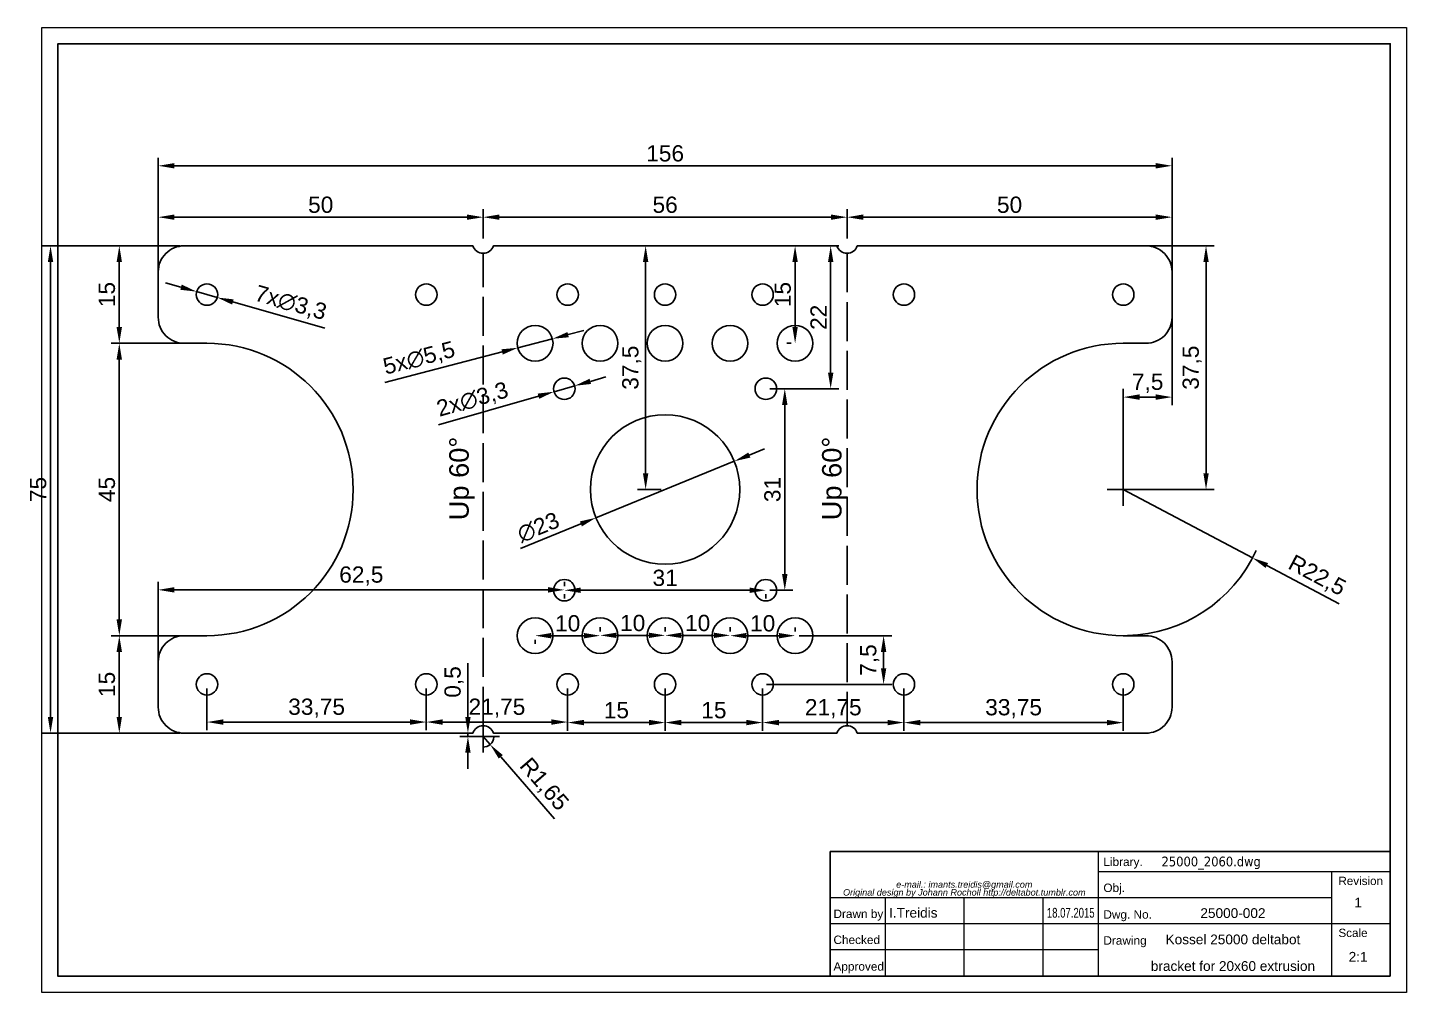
# Model space of a CAD drawing. Header units: millimetres. Extents: x 804 to 1017, y 367 to 723.
# Drawn here: x 804.2 to 1016.4, y 574.7 to 723.2 of the extents above; entities that cross this region are included whole.
import ezdxf
from ezdxf.enums import TextEntityAlignment as Align

# ---------------------------------------------------------------- set-up
doc = ezdxf.new("R2010")
doc.units = ezdxf.units.MM
doc.linetypes.add('ACAD_ISO02W100', pattern=[15, 12, -3])
doc.layers.add('BORDER', color=7, linetype='Continuous')
doc.layers.add('outline', color=7, linetype='Continuous')
doc.layers.add('Izmeri', color=1, linetype='Continuous', lineweight=25)
doc.layers.add('Neprintejas', color=2, linetype='Continuous', lineweight=15, plot=False)
doc.styles.add('ARIAL', font='Arial.ttf')
doc.styles.get("Standard").update_dxf_attribs({"font": 'Arial.ttf'})
doc.dimstyles.new('ISO-25', dxfattribs={"dimtxt": 2.5, "dimasz": 2.5, "dimexe": 1.25, "dimexo": 0.625, "dimtad": 1, "dimtxsty": 'Standard', "dimcen": 2.5, "dimadec": 0, "dimazin": 0, "dimtfac": 1, "dimtmove": 0, "dimatfit": 3, "dimfxl": 1, "dimarcsym": 0})

# ---------------------------------------------------------------- blocks, each defined once
blk = doc.blocks.new('A3')
for p, q in [((242.66, 43.4), (415, 43.4)), ((242.66, 5), (242.66, 43.4))]:
    blk.add_line(p, q)
at = {"lineweight": 15}
for p, q in [((325.22, 5), (325.22, 43.4)), ((325.22, 37.2), (415, 37.2)), ((397.01, 5), (397.01, 37.2)), ((242.66, 29.2), (325.22, 29.2)), ((259.66, 5), (259.66, 29.2)), ((283.94, 5), (283.94, 29.2)), ((308.22, 5), (308.22, 29.2)), ((325.22, 29.2), (397.01, 29.2)), ((242.66, 21.2), (325.22, 21.2)), ((325.22, 21.2), (415, 21.2)), ((242.66, 13.2), (325.22, 13.2))]:
    blk.add_line(p, q, dxfattribs=at)
blk.add_lwpolyline([(415, 5), (5, 5), (5, 292), (415, 292)], close=True)
at = {"layer": 'Neprintejas'}
blk.add_lwpolyline([(420, 0), (0, 0), (0, 297), (420, 297)], close=True, dxfattribs=at)
at = {"lineweight": 15, "style": 'ARIAL'}
for s, height, p in [('Library.', 2.6, (326.74, 38.9)), ('Revision', 2.56, (399.08, 33.05)), ('Obj.', 2.6, (326.74, 30.9)), ('Drawn by', 2.6, (243.67, 22.9)), ('Dwg. No.', 2.6, (326.74, 22.7)), ('Checked', 2.6, (243.67, 14.9)), ('Drawing', 2.6, (326.74, 14.7)), ('Scale', 2.56, (399.08, 17.05)), ('Approved', 2.6, (243.67, 6.7))]:
    blk.add_text(s, height=height, dxfattribs=at).set_placement(p)
at = {"lineweight": 15, "insert": (344.64, 39.82), "char_height": 3, "width": 67.5591, "attachment_point": 4, "style": 'ARIAL'}
blk.add_mtext('{\\fTahoma|b0|i0|c0|p34;\\C5;25000_2060.dwg}', dxfattribs=at)
at = {"lineweight": 15, "insert": (283.94, 29.2), "char_height": 5.7595, "width": 82.5534, "attachment_point": 8, "line_spacing_factor": 0.729225, "style": 'ARIAL'}
blk.add_mtext('{\\fArial|b0|i1|c186|p34;\\H0.34707x;e-mail.: imants.treidis@\\fArial|b0|i1|c0|p34;gmail.com\\POriginal design by Johann Rocholl http://deltabot.tumblr.com}', dxfattribs=at)
at = {"layer": 'Izmeri', "color": 5, "lineweight": 15}
for tag, p in [('1', (366.61, 32.52)), ('2', (366.61, 24.42)), ('5', (405.14, 27.67)), ('3', (366.61, 16.32)), ('4', (366.61, 8.12)), ('6', (405.14, 10.97))]:
    blk.add_attdef(tag, text='', height=3, dxfattribs=at).set_placement(p, align=Align.MIDDLE_CENTER)
for tag, p in [('7', (260.79, 24.52)), ('9', (260.79, 16.52)), ('10', (309.35, 16.52)), ('11', (260.79, 8.52)), ('12', (309.35, 8.52))]:
    blk.add_attdef(tag, text='', height=3, dxfattribs=at).set_placement(p, align=Align.MIDDLE_LEFT)
at = {"layer": 'Izmeri', "color": 5, "lineweight": 15, "width": 0.7}
blk.add_attdef('8', text='', height=3, dxfattribs=at).set_placement((309.35, 24.52), align=Align.MIDDLE_LEFT)
blk = doc.blocks.new('*D54')
at = {"layer": 'Defpoints', "color": 0, "transparency": 16777216}
for p in [(980.34, 701.9), (824.34, 682.08), (980.34, 682.08)]:
    blk.add_point(p, dxfattribs=at)
at = {"layer": 'Izmeri', "color": 0, "lineweight": -2, "transparency": 16777216}
for p, q in [((824.34, 682.71), (824.34, 703.15)), ((980.34, 682.71), (980.34, 703.15)), ((826.84, 701.9), (977.84, 701.9))]:
    blk.add_line(p, q, dxfattribs=at)
at = {"layer": 'Izmeri', "color": 0, "transparency": 16777216}
for points in [[(826.84, 702.32), (826.84, 701.49), (824.34, 701.9)], [(977.84, 702.32), (977.84, 701.49), (980.34, 701.9)]]:
    blk.add_solid(points, dxfattribs=at)
at = {"layer": 'Izmeri', "color": 0, "transparency": 16777216, "insert": (902.34, 703.8), "char_height": 2.5, "attachment_point": 5}
blk.add_mtext('156', dxfattribs=at)
blk = doc.blocks.new('*D55')
at = {"layer": 'Defpoints', "color": 0, "transparency": 16777216}
for p in [(824.34, 693.99), (874.34, 690.08), (824.34, 685.58)]:
    blk.add_point(p, dxfattribs=at)
at = {"layer": 'Izmeri', "color": 0, "lineweight": -2, "transparency": 16777216}
for p, q in [((824.34, 686.21), (824.34, 695.24)), ((871.84, 693.99), (826.84, 693.99)), ((874.34, 690.71), (874.34, 695.24))]:
    blk.add_line(p, q, dxfattribs=at)
at = {"layer": 'Izmeri', "color": 0, "transparency": 16777216}
for points in [[(826.84, 694.41), (826.84, 693.58), (824.34, 693.99)], [(871.84, 694.41), (871.84, 693.58), (874.34, 693.99)]]:
    blk.add_solid(points, dxfattribs=at)
at = {"layer": 'Izmeri', "color": 0, "transparency": 16777216, "insert": (849.34, 695.89), "char_height": 2.5, "attachment_point": 5}
blk.add_mtext('50', dxfattribs=at)
blk = doc.blocks.new('*D56')
at = {"layer": 'Defpoints', "color": 0, "transparency": 16777216}
for p in [(930.34, 693.99), (874.34, 690.08), (930.34, 690.08)]:
    blk.add_point(p, dxfattribs=at)
at = {"layer": 'Izmeri', "color": 0, "lineweight": -2, "transparency": 16777216}
for p, q in [((874.34, 690.71), (874.34, 695.24)), ((876.84, 693.99), (927.84, 693.99)), ((930.34, 690.71), (930.34, 695.24))]:
    blk.add_line(p, q, dxfattribs=at)
at = {"layer": 'Izmeri', "color": 0, "transparency": 16777216}
for points in [[(876.84, 694.41), (876.84, 693.58), (874.34, 693.99)], [(927.84, 694.41), (927.84, 693.58), (930.34, 693.99)]]:
    blk.add_solid(points, dxfattribs=at)
at = {"layer": 'Izmeri', "color": 0, "transparency": 16777216, "insert": (902.34, 695.89), "char_height": 2.5, "attachment_point": 5}
blk.add_mtext('56', dxfattribs=at)
blk = doc.blocks.new('*D57')
at = {"layer": 'Defpoints', "color": 0, "transparency": 16777216}
for p in [(980.34, 693.99), (930.34, 690.08), (980.34, 685.58)]:
    blk.add_point(p, dxfattribs=at)
at = {"layer": 'Izmeri', "color": 0, "lineweight": -2, "transparency": 16777216}
for p, q in [((930.34, 690.71), (930.34, 695.24)), ((932.84, 693.99), (977.84, 693.99)), ((980.34, 686.21), (980.34, 695.24))]:
    blk.add_line(p, q, dxfattribs=at)
at = {"layer": 'Izmeri', "color": 0, "transparency": 16777216}
for points in [[(932.84, 694.41), (932.84, 693.58), (930.34, 693.99)], [(977.84, 694.41), (977.84, 693.58), (980.34, 693.99)]]:
    blk.add_solid(points, dxfattribs=at)
at = {"layer": 'Izmeri', "color": 0, "transparency": 16777216, "insert": (955.34, 695.89), "char_height": 2.5, "attachment_point": 5}
blk.add_mtext('50', dxfattribs=at)
blk = doc.blocks.new('*D58')
at = {"layer": 'Defpoints', "color": 0, "transparency": 16777216}
for p in [(828.34, 689.58), (818.35, 674.58), (828.34, 674.58)]:
    blk.add_point(p, dxfattribs=at)
at = {"layer": 'Izmeri', "color": 0, "lineweight": -2, "transparency": 16777216}
for p, q in [((827.71, 689.58), (817.1, 689.58)), ((818.35, 687.08), (818.35, 677.08)), ((827.71, 674.58), (817.1, 674.58))]:
    blk.add_line(p, q, dxfattribs=at)
at = {"layer": 'Izmeri', "color": 0, "transparency": 16777216}
for points in [[(817.93, 687.08), (818.76, 687.08), (818.35, 689.58)], [(817.93, 677.08), (818.76, 677.08), (818.35, 674.58)]]:
    blk.add_solid(points, dxfattribs=at)
at = {"layer": 'Izmeri', "color": 0, "transparency": 16777216, "insert": (816.45, 682.08), "char_height": 2.5, "attachment_point": 5, "rotation": 90}
blk.add_mtext('15', dxfattribs=at)
blk = doc.blocks.new('*D59')
at = {"layer": 'Defpoints', "color": 0, "transparency": 16777216}
for p in [(818.35, 674.58), (831.84, 674.58), (831.84, 629.58)]:
    blk.add_point(p, dxfattribs=at)
at = {"layer": 'Izmeri', "color": 0, "lineweight": -2, "transparency": 16777216}
for p, q in [((831.21, 674.58), (817.1, 674.58)), ((818.35, 632.08), (818.35, 672.08)), ((831.21, 629.58), (817.1, 629.58))]:
    blk.add_line(p, q, dxfattribs=at)
at = {"layer": 'Izmeri', "color": 0, "transparency": 16777216}
for points in [[(817.93, 672.08), (818.76, 672.08), (818.35, 674.58)], [(817.93, 632.08), (818.76, 632.08), (818.35, 629.58)]]:
    blk.add_solid(points, dxfattribs=at)
at = {"layer": 'Izmeri', "color": 0, "transparency": 16777216, "insert": (816.45, 652.08), "char_height": 2.5, "attachment_point": 5, "rotation": 90}
blk.add_mtext('45', dxfattribs=at)
blk = doc.blocks.new('*D60')
at = {"layer": 'Defpoints', "color": 0, "transparency": 16777216}
for p in [(818.35, 629.58), (830.09, 629.58), (828.34, 614.58)]:
    blk.add_point(p, dxfattribs=at)
at = {"layer": 'Izmeri', "color": 0, "lineweight": -2, "transparency": 16777216}
for p, q in [((829.46, 629.58), (817.1, 629.58)), ((818.35, 617.08), (818.35, 627.08)), ((827.71, 614.58), (817.1, 614.58))]:
    blk.add_line(p, q, dxfattribs=at)
at = {"layer": 'Izmeri', "color": 0, "transparency": 16777216}
for points in [[(817.93, 627.08), (818.76, 627.08), (818.35, 629.58)], [(817.93, 617.08), (818.76, 617.08), (818.35, 614.58)]]:
    blk.add_solid(points, dxfattribs=at)
at = {"layer": 'Izmeri', "color": 0, "transparency": 16777216, "insert": (816.45, 622.08), "char_height": 2.5, "attachment_point": 5, "rotation": 90}
blk.add_mtext('15', dxfattribs=at)
blk = doc.blocks.new('*D61')
at = {"layer": 'Defpoints', "color": 0, "transparency": 16777216}
for p in [(828.34, 689.58), (807.77, 614.58), (828.34, 614.58)]:
    blk.add_point(p, dxfattribs=at)
at = {"layer": 'Izmeri', "color": 0, "lineweight": -2, "transparency": 16777216}
for p, q in [((827.71, 689.58), (806.52, 689.58)), ((807.77, 687.08), (807.77, 617.08)), ((827.71, 614.58), (806.52, 614.58))]:
    blk.add_line(p, q, dxfattribs=at)
at = {"layer": 'Izmeri', "color": 0, "transparency": 16777216}
for points in [[(807.35, 687.08), (808.18, 687.08), (807.77, 689.58)], [(807.35, 617.08), (808.18, 617.08), (807.77, 614.58)]]:
    blk.add_solid(points, dxfattribs=at)
at = {"layer": 'Izmeri', "color": 0, "transparency": 16777216, "insert": (805.87, 652.08), "char_height": 2.5, "attachment_point": 5, "rotation": 90}
blk.add_mtext('75', dxfattribs=at)
blk = doc.blocks.new('*D62')
at = {"layer": 'Defpoints', "color": 0, "transparency": 16777216}
for p in [(972.84, 689.58), (985.57, 689.58), (972.84, 652.08)]:
    blk.add_point(p, dxfattribs=at)
at = {"layer": 'Izmeri', "color": 0, "lineweight": -2, "transparency": 16777216}
for p, q in [((973.46, 689.58), (986.82, 689.58)), ((985.57, 654.58), (985.57, 687.08)), ((973.46, 652.08), (986.82, 652.08))]:
    blk.add_line(p, q, dxfattribs=at)
at = {"layer": 'Izmeri', "color": 0, "transparency": 16777216}
for points in [[(985.16, 687.08), (985.99, 687.08), (985.57, 689.58)], [(985.16, 654.58), (985.99, 654.58), (985.57, 652.08)]]:
    blk.add_solid(points, dxfattribs=at)
at = {"layer": 'Izmeri', "color": 0, "transparency": 16777216, "insert": (983.44, 670.83), "char_height": 2.5, "attachment_point": 5, "rotation": 90}
blk.add_mtext('37,5', dxfattribs=at)
blk = doc.blocks.new('*D63')
at = {"layer": 'Defpoints', "color": 0, "transparency": 16777216}
for p in [(980.34, 682.08), (980.34, 666.3), (972.84, 652.08)]:
    blk.add_point(p, dxfattribs=at)
at = {"layer": 'Izmeri', "color": 0, "lineweight": -2, "transparency": 16777216}
for p, q in [((980.34, 681.46), (980.34, 665.05)), ((972.84, 652.71), (972.84, 667.55)), ((975.34, 666.3), (977.84, 666.3))]:
    blk.add_line(p, q, dxfattribs=at)
at = {"layer": 'Izmeri', "color": 0, "transparency": 16777216}
for points in [[(975.34, 666.72), (975.34, 665.88), (972.84, 666.3)], [(977.84, 666.72), (977.84, 665.88), (980.34, 666.3)]]:
    blk.add_solid(points, dxfattribs=at)
at = {"layer": 'Izmeri', "color": 0, "transparency": 16777216, "insert": (976.59, 668.43), "char_height": 2.5, "attachment_point": 5}
blk.add_mtext('7,5', dxfattribs=at)
blk = doc.blocks.new('*D64')
at = {"layer": 'Defpoints', "color": 0, "transparency": 16777216}
for p in [(972.84, 652.08), (992.72, 641.55)]:
    blk.add_point(p, dxfattribs=at)
at = {"layer": 'Izmeri', "color": 0, "lineweight": -2, "transparency": 16777216}
for p, q in [((972.84, 652.08), (992.72, 641.55)), ((1006.08, 634.47), (994.93, 640.38))]:
    blk.add_line(p, q, dxfattribs=at)
blk.add_arc((972.84, 652.08), 22.5, 271.5915, 335.269, dxfattribs=at)
at = {"layer": 'Izmeri', "color": 0, "transparency": 16777216}
blk.add_solid([(995.12, 640.75), (994.73, 640.01), (992.72, 641.55)], dxfattribs=at)
at = {"layer": 'Izmeri', "color": 0, "transparency": 16777216, "insert": (1002.6, 638.72), "char_height": 2.5, "attachment_point": 5, "rotation": 332.0859}
blk.add_mtext('R22,5', dxfattribs=at)
blk = doc.blocks.new('*D65')
at = {"layer": 'Defpoints', "color": 0, "transparency": 16777216}
for p in [(874.34, 614.08), (875.41, 612.83)]:
    blk.add_point(p, dxfattribs=at)
at = {"layer": 'Izmeri', "color": 0, "lineweight": -2, "transparency": 16777216}
for p, q in [((874.34, 614.08), (875.41, 612.83)), ((885.3, 601.4), (877.05, 610.94))]:
    blk.add_line(p, q, dxfattribs=at)
blk.add_arc((874.34, 614.08), 1.65, 267.4484, 355.9368, dxfattribs=at)
at = {"layer": 'Izmeri', "color": 0, "transparency": 16777216}
blk.add_solid([(877.36, 611.21), (876.73, 610.67), (875.41, 612.83)], dxfattribs=at)
at = {"layer": 'Izmeri', "color": 0, "transparency": 16777216, "insert": (883.61, 606.62), "char_height": 2.5, "attachment_point": 5, "rotation": 310.8543}
blk.add_mtext('R1,65', dxfattribs=at)
blk = doc.blocks.new('*D66')
at = {"layer": 'Defpoints', "color": 0, "transparency": 16777216}
for p in [(871.99, 614.58), (872.76, 614.58), (874.34, 614.08)]:
    blk.add_point(p, dxfattribs=at)
at = {"layer": 'Izmeri', "color": 0, "lineweight": -2, "transparency": 16777216}
for p, q in [((871.99, 617.08), (871.99, 625.33)), ((872.14, 614.58), (870.74, 614.58)), ((873.71, 614.08), (870.74, 614.08)), ((871.99, 614.08), (871.99, 614.58)), ((871.99, 611.58), (871.99, 609.08))]:
    blk.add_line(p, q, dxfattribs=at)
at = {"layer": 'Izmeri', "color": 0, "transparency": 16777216}
for points in [[(871.58, 617.08), (872.41, 617.08), (871.99, 614.58)], [(871.58, 611.58), (872.41, 611.58), (871.99, 614.08)]]:
    blk.add_solid(points, dxfattribs=at)
at = {"layer": 'Izmeri', "color": 0, "transparency": 16777216, "insert": (869.86, 622.46), "char_height": 2.5, "attachment_point": 5, "rotation": 90}
blk.add_mtext('0,5', dxfattribs=at)
blk = doc.blocks.new('*D67')
at = {"layer": 'Defpoints', "color": 0, "transparency": 16777216}
for p in [(830.25, 682.53), (833.42, 681.63)]:
    blk.add_point(p, dxfattribs=at)
at = {"layer": 'Izmeri', "color": 0, "lineweight": -2, "transparency": 16777216}
for p, q in [((827.84, 683.22), (825.44, 683.91)), ((830.25, 682.53), (833.42, 681.63)), ((849.95, 676.91), (835.83, 680.94))]:
    blk.add_line(p, q, dxfattribs=at)
at = {"layer": 'Izmeri', "color": 0, "transparency": 16777216}
for points in [[(827.96, 683.62), (827.73, 682.82), (830.25, 682.53)], [(835.94, 681.34), (835.71, 680.54), (833.42, 681.63)]]:
    blk.add_solid(points, dxfattribs=at)
at = {"layer": 'Izmeri', "color": 0, "transparency": 16777216, "insert": (844.69, 680.66), "char_height": 2.5, "attachment_point": 5, "rotation": 344.0703}
blk.add_mtext('7x∅3,3', dxfattribs=at)
blk = doc.blocks.new('*D68')
at = {"layer": 'Defpoints', "color": 0, "transparency": 16777216}
for p in [(912.98, 656.43), (891.69, 647.73)]:
    blk.add_point(p, dxfattribs=at)
at = {"layer": 'Izmeri', "color": 0, "lineweight": -2, "transparency": 16777216}
for p, q in [((915.29, 657.38), (917.61, 658.33)), ((912.98, 656.43), (891.69, 647.73)), ((880.1, 642.99), (889.38, 646.78))]:
    blk.add_line(p, q, dxfattribs=at)
at = {"layer": 'Izmeri', "color": 0, "transparency": 16777216}
for points in [[(915.14, 657.77), (915.45, 656.99), (912.98, 656.43)], [(889.22, 647.17), (889.53, 646.4), (891.69, 647.73)]]:
    blk.add_solid(points, dxfattribs=at)
at = {"layer": 'Izmeri', "color": 0, "transparency": 16777216, "insert": (882.83, 646.25), "char_height": 2.5, "attachment_point": 5, "rotation": 22.2422}
blk.add_mtext('∅23', dxfattribs=at)
blk = doc.blocks.new('*D69')
at = {"layer": 'Defpoints', "color": 0, "transparency": 16777216}
for p in [(885, 675.28), (879.67, 673.89)]:
    blk.add_point(p, dxfattribs=at)
at = {"layer": 'Izmeri', "color": 0, "lineweight": -2, "transparency": 16777216}
for p, q in [((885, 675.28), (879.67, 673.89)), ((887.41, 675.91), (889.83, 676.54)), ((859.19, 668.53), (877.26, 673.25))]:
    blk.add_line(p, q, dxfattribs=at)
at = {"layer": 'Izmeri', "color": 0, "transparency": 16777216}
for points in [[(887.31, 676.31), (887.52, 675.51), (885, 675.28)], [(877.15, 673.66), (877.36, 672.85), (879.67, 673.89)]]:
    blk.add_solid(points, dxfattribs=at)
at = {"layer": 'Izmeri', "color": 0, "transparency": 16777216, "insert": (864.51, 672.15), "char_height": 2.5, "attachment_point": 5, "rotation": 14.6473}
blk.add_mtext('5x∅5,5', dxfattribs=at)
blk = doc.blocks.new('*D70')
at = {"layer": 'Defpoints', "color": 0, "transparency": 16777216}
for p in [(831.84, 622.08), (865.59, 622.08), (865.59, 616.29)]:
    blk.add_point(p, dxfattribs=at)
at = {"layer": 'Izmeri', "color": 0, "lineweight": -2, "transparency": 16777216}
for p, q in [((831.84, 621.46), (831.84, 615.04)), ((865.59, 621.46), (865.59, 615.04)), ((834.34, 616.29), (863.09, 616.29))]:
    blk.add_line(p, q, dxfattribs=at)
at = {"layer": 'Izmeri', "color": 0, "transparency": 16777216}
for points in [[(834.34, 616.7), (834.34, 615.87), (831.84, 616.29)], [(863.09, 616.7), (863.09, 615.87), (865.59, 616.29)]]:
    blk.add_solid(points, dxfattribs=at)
at = {"layer": 'Izmeri', "color": 0, "transparency": 16777216, "insert": (848.71, 618.42), "char_height": 2.5, "attachment_point": 5}
blk.add_mtext('33,75', dxfattribs=at)
blk = doc.blocks.new('*D71')
at = {"layer": 'Defpoints', "color": 0, "transparency": 16777216}
for p in [(865.59, 622.08), (887.34, 622.08), (887.34, 616.29)]:
    blk.add_point(p, dxfattribs=at)
at = {"layer": 'Izmeri', "color": 0, "lineweight": -2, "transparency": 16777216}
for p, q in [((865.59, 621.46), (865.59, 615.04)), ((887.34, 621.46), (887.34, 615.04)), ((868.09, 616.29), (884.84, 616.29))]:
    blk.add_line(p, q, dxfattribs=at)
at = {"layer": 'Izmeri', "color": 0, "transparency": 16777216}
for points in [[(868.09, 616.7), (868.09, 615.87), (865.59, 616.29)], [(884.84, 616.7), (884.84, 615.87), (887.34, 616.29)]]:
    blk.add_solid(points, dxfattribs=at)
at = {"layer": 'Izmeri', "color": 0, "transparency": 16777216, "insert": (876.46, 618.42), "char_height": 2.5, "attachment_point": 5}
blk.add_mtext('21,75', dxfattribs=at)
blk = doc.blocks.new('*D72')
at = {"layer": 'Defpoints', "color": 0, "transparency": 16777216}
for p in [(887.34, 622.08), (902.34, 622.08), (902.34, 616.21)]:
    blk.add_point(p, dxfattribs=at)
at = {"layer": 'Izmeri', "color": 0, "lineweight": -2, "transparency": 16777216}
for p, q in [((887.34, 621.46), (887.34, 614.96)), ((902.34, 621.46), (902.34, 614.96)), ((889.84, 616.21), (899.84, 616.21))]:
    blk.add_line(p, q, dxfattribs=at)
at = {"layer": 'Izmeri', "color": 0, "transparency": 16777216}
for points in [[(889.84, 616.63), (889.84, 615.79), (887.34, 616.21)], [(899.84, 616.63), (899.84, 615.79), (902.34, 616.21)]]:
    blk.add_solid(points, dxfattribs=at)
at = {"layer": 'Izmeri', "color": 0, "transparency": 16777216, "insert": (894.84, 618.1), "char_height": 2.5, "attachment_point": 5}
blk.add_mtext('15', dxfattribs=at)
blk = doc.blocks.new('*D73')
at = {"layer": 'Defpoints', "color": 0, "transparency": 16777216}
for p in [(902.34, 622.08), (917.34, 622.08), (917.34, 616.21)]:
    blk.add_point(p, dxfattribs=at)
at = {"layer": 'Izmeri', "color": 0, "lineweight": -2, "transparency": 16777216}
for p, q in [((902.34, 621.46), (902.34, 614.96)), ((917.34, 621.46), (917.34, 614.96)), ((904.84, 616.21), (914.84, 616.21))]:
    blk.add_line(p, q, dxfattribs=at)
at = {"layer": 'Izmeri', "color": 0, "transparency": 16777216}
for points in [[(904.84, 616.63), (904.84, 615.79), (902.34, 616.21)], [(914.84, 616.63), (914.84, 615.79), (917.34, 616.21)]]:
    blk.add_solid(points, dxfattribs=at)
at = {"layer": 'Izmeri', "color": 0, "transparency": 16777216, "insert": (909.84, 618.1), "char_height": 2.5, "attachment_point": 5}
blk.add_mtext('15', dxfattribs=at)
blk = doc.blocks.new('*D74')
at = {"layer": 'Defpoints', "color": 0, "transparency": 16777216}
for p in [(917.34, 622.08), (939.09, 622.08), (939.09, 616.21)]:
    blk.add_point(p, dxfattribs=at)
at = {"layer": 'Izmeri', "color": 0, "lineweight": -2, "transparency": 16777216}
for p, q in [((917.34, 621.46), (917.34, 614.96)), ((939.09, 621.46), (939.09, 614.96)), ((919.84, 616.21), (936.59, 616.21))]:
    blk.add_line(p, q, dxfattribs=at)
at = {"layer": 'Izmeri', "color": 0, "transparency": 16777216}
for points in [[(919.84, 616.62), (919.84, 615.79), (917.34, 616.21)], [(936.59, 616.62), (936.59, 615.79), (939.09, 616.21)]]:
    blk.add_solid(points, dxfattribs=at)
at = {"layer": 'Izmeri', "color": 0, "transparency": 16777216, "insert": (928.21, 618.34), "char_height": 2.5, "attachment_point": 5}
blk.add_mtext('21,75', dxfattribs=at)
blk = doc.blocks.new('*D75')
at = {"layer": 'Defpoints', "color": 0, "transparency": 16777216}
for p in [(939.09, 622.08), (972.84, 622.08), (972.84, 616.2)]:
    blk.add_point(p, dxfattribs=at)
at = {"layer": 'Izmeri', "color": 0, "lineweight": -2, "transparency": 16777216}
for p, q in [((939.09, 621.46), (939.09, 614.95)), ((972.84, 621.46), (972.84, 614.95)), ((941.59, 616.2), (970.34, 616.2))]:
    blk.add_line(p, q, dxfattribs=at)
at = {"layer": 'Izmeri', "color": 0, "transparency": 16777216}
for points in [[(941.59, 616.62), (941.59, 615.79), (939.09, 616.2)], [(970.34, 616.62), (970.34, 615.79), (972.84, 616.2)]]:
    blk.add_solid(points, dxfattribs=at)
at = {"layer": 'Izmeri', "color": 0, "transparency": 16777216, "insert": (955.96, 618.34), "char_height": 2.5, "attachment_point": 5}
blk.add_mtext('33,75', dxfattribs=at)
blk = doc.blocks.new('*D76')
at = {"layer": 'Defpoints', "color": 0, "transparency": 16777216}
for p in [(882.34, 629.58), (892.34, 629.58), (892.34, 629.58)]:
    blk.add_point(p, dxfattribs=at)
at = {"layer": 'Izmeri', "color": 0, "lineweight": -2, "transparency": 16777216}
for p, q in [((892.34, 630.21), (892.34, 630.83)), ((882.34, 628.96), (882.34, 628.33)), ((884.84, 629.58), (889.84, 629.58))]:
    blk.add_line(p, q, dxfattribs=at)
at = {"layer": 'Izmeri', "color": 0, "transparency": 16777216}
for points in [[(884.84, 630), (884.84, 629.16), (882.34, 629.58)], [(889.84, 630), (889.84, 629.16), (892.34, 629.58)]]:
    blk.add_solid(points, dxfattribs=at)
at = {"layer": 'Izmeri', "color": 0, "transparency": 16777216, "insert": (887.34, 631.47), "char_height": 2.5, "attachment_point": 5}
blk.add_mtext('10', dxfattribs=at)
blk = doc.blocks.new('*D77')
at = {"layer": 'Defpoints', "color": 0, "transparency": 16777216}
for p in [(892.34, 629.58), (902.34, 629.63), (902.34, 629.58)]:
    blk.add_point(p, dxfattribs=at)
at = {"layer": 'Izmeri', "color": 0, "lineweight": -2, "transparency": 16777216}
for p, q in [((892.34, 630.21), (892.34, 630.88)), ((902.34, 630.21), (902.34, 630.88)), ((894.84, 629.63), (899.84, 629.63))]:
    blk.add_line(p, q, dxfattribs=at)
at = {"layer": 'Izmeri', "color": 0, "transparency": 16777216}
for points in [[(894.84, 630.05), (894.84, 629.22), (892.34, 629.63)], [(899.84, 630.05), (899.84, 629.22), (902.34, 629.63)]]:
    blk.add_solid(points, dxfattribs=at)
at = {"layer": 'Izmeri', "color": 0, "transparency": 16777216, "insert": (897.34, 631.52), "char_height": 2.5, "attachment_point": 5}
blk.add_mtext('10', dxfattribs=at)
blk = doc.blocks.new('*D78')
at = {"layer": 'Defpoints', "color": 0, "transparency": 16777216}
for p in [(902.34, 629.58), (912.34, 629.63), (912.34, 629.58)]:
    blk.add_point(p, dxfattribs=at)
at = {"layer": 'Izmeri', "color": 0, "lineweight": -2, "transparency": 16777216}
for p, q in [((902.34, 630.21), (902.34, 630.88)), ((912.34, 630.21), (912.34, 630.88)), ((904.84, 629.63), (909.84, 629.63))]:
    blk.add_line(p, q, dxfattribs=at)
at = {"layer": 'Izmeri', "color": 0, "transparency": 16777216}
for points in [[(904.84, 630.05), (904.84, 629.22), (902.34, 629.63)], [(909.84, 630.05), (909.84, 629.22), (912.34, 629.63)]]:
    blk.add_solid(points, dxfattribs=at)
at = {"layer": 'Izmeri', "color": 0, "transparency": 16777216, "insert": (907.34, 631.52), "char_height": 2.5, "attachment_point": 5}
blk.add_mtext('10', dxfattribs=at)
blk = doc.blocks.new('*D79')
at = {"layer": 'Defpoints', "color": 0, "transparency": 16777216}
for p in [(912.34, 629.58), (922.34, 629.58), (922.34, 629.58)]:
    blk.add_point(p, dxfattribs=at)
at = {"layer": 'Izmeri', "color": 0, "lineweight": -2, "transparency": 16777216}
for p, q in [((912.34, 630.21), (912.34, 630.83)), ((922.34, 630.21), (922.34, 630.83)), ((914.84, 629.58), (919.84, 629.58))]:
    blk.add_line(p, q, dxfattribs=at)
at = {"layer": 'Izmeri', "color": 0, "transparency": 16777216}
for points in [[(914.84, 630), (914.84, 629.16), (912.34, 629.58)], [(919.84, 630), (919.84, 629.16), (922.34, 629.58)]]:
    blk.add_solid(points, dxfattribs=at)
at = {"layer": 'Izmeri', "color": 0, "transparency": 16777216, "insert": (917.34, 631.47), "char_height": 2.5, "attachment_point": 5}
blk.add_mtext('10', dxfattribs=at)
blk = doc.blocks.new('*D80')
at = {"layer": 'Defpoints', "color": 0, "transparency": 16777216}
for p in [(885.25, 667.13), (888.42, 668.04)]:
    blk.add_point(p, dxfattribs=at)
at = {"layer": 'Izmeri', "color": 0, "lineweight": -2, "transparency": 16777216}
for p, q in [((890.83, 668.72), (893.23, 669.41)), ((867.45, 662.03), (882.85, 666.44)), ((888.42, 668.04), (885.25, 667.13))]:
    blk.add_line(p, q, dxfattribs=at)
at = {"layer": 'Izmeri', "color": 0, "transparency": 16777216}
for points in [[(890.71, 669.12), (890.94, 668.32), (888.42, 668.04)], [(882.73, 666.84), (882.96, 666.04), (885.25, 667.13)]]:
    blk.add_solid(points, dxfattribs=at)
at = {"layer": 'Izmeri', "color": 0, "transparency": 16777216, "insert": (872.73, 665.79), "char_height": 2.5, "attachment_point": 5, "rotation": 15.9659}
blk.add_mtext('2x∅3,3', dxfattribs=at)
blk = doc.blocks.new('*D81')
at = {"layer": 'Defpoints', "color": 0, "transparency": 16777216}
for p in [(886.84, 636.58), (917.84, 636.58), (917.84, 636.57)]:
    blk.add_point(p, dxfattribs=at)
at = {"layer": 'Izmeri', "color": 0, "lineweight": -2, "transparency": 16777216}
for p, q in [((889.34, 636.57), (915.34, 636.57)), ((886.84, 635.96), (886.84, 635.32)), ((917.84, 635.96), (917.84, 635.32))]:
    blk.add_line(p, q, dxfattribs=at)
at = {"layer": 'Izmeri', "color": 0, "transparency": 16777216}
for points in [[(889.34, 636.99), (889.34, 636.16), (886.84, 636.57)], [(915.34, 636.99), (915.34, 636.16), (917.84, 636.57)]]:
    blk.add_solid(points, dxfattribs=at)
at = {"layer": 'Izmeri', "color": 0, "transparency": 16777216, "insert": (902.34, 638.47), "char_height": 2.5, "attachment_point": 5}
blk.add_mtext('31', dxfattribs=at)
blk = doc.blocks.new('*D84')
at = {"layer": 'Defpoints', "color": 0, "transparency": 16777216}
for p in [(922.34, 629.58), (935.96, 629.58), (917.34, 622.08)]:
    blk.add_point(p, dxfattribs=at)
at = {"layer": 'Izmeri', "color": 0, "lineweight": -2, "transparency": 16777216}
for p, q in [((922.96, 629.58), (937.21, 629.58)), ((935.96, 624.58), (935.96, 627.08)), ((917.96, 622.08), (937.21, 622.08))]:
    blk.add_line(p, q, dxfattribs=at)
at = {"layer": 'Izmeri', "color": 0, "transparency": 16777216}
for points in [[(935.54, 627.08), (936.37, 627.08), (935.96, 629.58)], [(935.54, 624.58), (936.37, 624.58), (935.96, 622.08)]]:
    blk.add_solid(points, dxfattribs=at)
at = {"layer": 'Izmeri', "color": 0, "transparency": 16777216, "insert": (933.82, 625.83), "char_height": 2.5, "attachment_point": 5, "rotation": 90}
blk.add_mtext('7,5', dxfattribs=at)
blk = doc.blocks.new('*D85')
at = {"layer": 'Defpoints', "color": 0, "transparency": 16777216}
for p in [(899.34, 689.58), (902.34, 689.58), (902.34, 652.08)]:
    blk.add_point(p, dxfattribs=at)
at = {"layer": 'Izmeri', "color": 0, "lineweight": -2, "transparency": 16777216}
for p, q in [((901.71, 689.58), (898.09, 689.58)), ((899.34, 654.58), (899.34, 687.08)), ((901.71, 652.08), (898.09, 652.08))]:
    blk.add_line(p, q, dxfattribs=at)
at = {"layer": 'Izmeri', "color": 0, "transparency": 16777216}
for points in [[(898.92, 687.08), (899.76, 687.08), (899.34, 689.58)], [(898.92, 654.58), (899.76, 654.58), (899.34, 652.08)]]:
    blk.add_solid(points, dxfattribs=at)
at = {"layer": 'Izmeri', "color": 0, "transparency": 16777216, "insert": (897.21, 670.83), "char_height": 2.5, "attachment_point": 5, "rotation": 90}
blk.add_mtext('37,5', dxfattribs=at)
blk = doc.blocks.new('*D86')
at = {"layer": 'Defpoints', "color": 0, "transparency": 16777216}
for p in [(917.84, 667.58), (917.84, 636.58), (920.75, 636.58)]:
    blk.add_point(p, dxfattribs=at)
at = {"layer": 'Izmeri', "color": 0, "lineweight": -2, "transparency": 16777216}
for p, q in [((918.46, 667.58), (922, 667.58)), ((920.75, 665.08), (920.75, 639.08)), ((918.46, 636.58), (922, 636.58))]:
    blk.add_line(p, q, dxfattribs=at)
at = {"layer": 'Izmeri', "color": 0, "transparency": 16777216}
for points in [[(920.33, 665.08), (921.17, 665.08), (920.75, 667.58)], [(920.33, 639.08), (921.17, 639.08), (920.75, 636.58)]]:
    blk.add_solid(points, dxfattribs=at)
at = {"layer": 'Izmeri', "color": 0, "transparency": 16777216, "insert": (918.86, 652.08), "char_height": 2.5, "attachment_point": 5, "rotation": 90}
blk.add_mtext('31', dxfattribs=at)
blk = doc.blocks.new('*D87')
at = {"layer": 'Defpoints', "color": 0, "transparency": 16777216}
for p in [(917.84, 689.58), (927.81, 689.58), (917.84, 667.58)]:
    blk.add_point(p, dxfattribs=at)
at = {"layer": 'Izmeri', "color": 0, "lineweight": -2, "transparency": 16777216}
for p, q in [((918.46, 689.58), (929.06, 689.58)), ((927.81, 670.08), (927.81, 687.08)), ((918.46, 667.58), (929.06, 667.58))]:
    blk.add_line(p, q, dxfattribs=at)
at = {"layer": 'Izmeri', "color": 0, "transparency": 16777216}
for points in [[(927.4, 687.08), (928.23, 687.08), (927.81, 689.58)], [(927.4, 670.08), (928.23, 670.08), (927.81, 667.58)]]:
    blk.add_solid(points, dxfattribs=at)
at = {"layer": 'Izmeri', "color": 0, "transparency": 16777216, "insert": (925.94, 678.58), "char_height": 2.5, "attachment_point": 5, "rotation": 90}
blk.add_mtext('22', dxfattribs=at)
blk = doc.blocks.new('*D88')
at = {"layer": 'Defpoints', "color": 0, "transparency": 16777216}
for p in [(922.34, 689.58), (922.34, 689.58), (922.34, 674.58)]:
    blk.add_point(p, dxfattribs=at)
at = {"layer": 'Izmeri', "color": 0, "lineweight": -2, "transparency": 16777216}
for p, q in [((921.71, 689.58), (921.09, 689.58)), ((922.34, 677.08), (922.34, 687.08)), ((921.71, 674.58), (921.09, 674.58))]:
    blk.add_line(p, q, dxfattribs=at)
at = {"layer": 'Izmeri', "color": 0, "transparency": 16777216}
for points in [[(921.92, 687.08), (922.75, 687.08), (922.34, 689.58)], [(921.92, 677.08), (922.75, 677.08), (922.34, 674.58)]]:
    blk.add_solid(points, dxfattribs=at)
at = {"layer": 'Izmeri', "color": 0, "transparency": 16777216, "insert": (920.44, 682.08), "char_height": 2.5, "attachment_point": 5, "rotation": 90}
blk.add_mtext('15', dxfattribs=at)
blk = doc.blocks.new('*D89')
at = {"layer": 'Defpoints', "color": 0, "transparency": 16777216}
for p in [(824.34, 636.63), (886.84, 636.57), (824.34, 622.08)]:
    blk.add_point(p, dxfattribs=at)
at = {"layer": 'Izmeri', "color": 0, "lineweight": -2, "transparency": 16777216}
for p, q in [((824.34, 622.71), (824.34, 637.88)), ((884.34, 636.63), (826.84, 636.63)), ((886.84, 637.2), (886.84, 637.88))]:
    blk.add_line(p, q, dxfattribs=at)
at = {"layer": 'Izmeri', "color": 0, "transparency": 16777216}
for points in [[(826.84, 637.05), (826.84, 636.21), (824.34, 636.63)], [(884.34, 637.05), (884.34, 636.21), (886.84, 636.63)]]:
    blk.add_solid(points, dxfattribs=at)
at = {"layer": 'Izmeri', "color": 0, "transparency": 16777216, "insert": (855.59, 638.76), "char_height": 2.5, "attachment_point": 5}
blk.add_mtext('62,5', dxfattribs=at)

msp = doc.modelspace()

# ---------------------------------------------------------------- linework, layer by layer
at = {"layer": 'BORDER', "linetype": 'ACAD_ISO02W100', "ltscale": 0.5}
for p, q in [((874.335, 615.731), (874.335, 688.431)), ((930.335, 688.431), (930.335, 615.731))]:
    msp.add_line(p, q, dxfattribs=at)
at = {"layer": 'Izmeri'}
for p, q in [((972.835, 649.581), (972.835, 654.581)), ((970.335, 652.081), (975.335, 652.081)), ((874.335, 611.581), (874.335, 616.581)), ((871.835, 614.081), (876.835, 614.081))]:
    msp.add_line(p, q, dxfattribs=at)
at = {"layer": 'outline'}
msp.add_lwpolyline([(972.835, 674.581), (976.335, 674.581, 0.4142136), (980.335, 678.581), (980.335, 685.581, 0.4142136), (976.335, 689.581), (931.908, 689.581, -0.7313575), (928.763, 689.581), (902.335, 689.581), (875.908, 689.581, -0.7313575), (872.763, 689.581), (828.335, 689.581, 0.4142136), (824.335, 685.581), (824.335, 678.581, 0.4142136), (828.335, 674.581), (831.835, 674.581, -1), (831.835, 629.581), (828.335, 629.581, 0.4142136), (824.335, 625.581), (824.335, 618.581, 0.4142136), (828.335, 614.581), (872.763, 614.581, -0.7313575), (875.908, 614.581), (902.335, 614.581), (928.763, 614.581, -0.7313575), (931.908, 614.581), (976.335, 614.581, 0.4142136), (980.335, 618.581), (980.335, 625.581, 0.4142136), (976.335, 629.581), (972.835, 629.581, -1)], format="xyb", close=True, dxfattribs=at)
for centre, radius in [((831.835, 682.081), 1.65), ((865.585, 682.081), 1.65), ((887.335, 682.081), 1.65), ((902.335, 682.081), 1.65), ((917.335, 682.081), 1.65), ((939.085, 682.081), 1.65), ((972.835, 682.081), 1.65), ((882.335, 674.581), 2.75), ((892.335, 674.581), 2.75), ((902.335, 674.581), 2.75), ((912.335, 674.581), 2.75), ((922.335, 674.581), 2.75), ((886.835, 667.581), 1.65), ((917.835, 667.581), 1.65), ((902.335, 652.081), 11.5), ((886.835, 636.581), 1.65), ((917.835, 636.581), 1.65), ((882.335, 629.581), 2.75), ((892.335, 629.581), 2.75), ((902.335, 629.581), 2.75), ((912.335, 629.581), 2.75), ((922.335, 629.581), 2.75), ((831.835, 622.081), 1.65), ((865.585, 622.081), 1.65), ((887.335, 622.081), 1.65), ((902.335, 622.081), 1.65), ((917.335, 622.081), 1.65), ((939.085, 622.081), 1.65), ((972.835, 622.081), 1.65)]:
    msp.add_circle(centre, radius, dxfattribs=at)

# ---------------------------------------------------------------- block references
at = {"xscale": 0.5, "yscale": 0.5, "zscale": 0.5}
msp.add_blockref('A3', (806.406, 574.674), dxfattribs=at).add_auto_attribs({'2': '25000-002', '3': 'Kossel 25000 deltabot', '4': 'bracket for 20x60 extrusion', '5': '1', '6': '2:1', '7': 'I.Treidis', '8': '18.07.2015'})

# ---------------------------------------------------------------- texts
at = {"layer": 'Izmeri'}
for p in [(872.118, 647.341), (929.483, 647.341)]:
    msp.add_text('Up 60%%D', height=3, rotation=90, dxfattribs=at).set_placement(p)

# ---------------------------------------------------------------- dimensions: what is measured, and where the dimension line sits
for base, p1, p2, picture, middle in [((980.335, 701.905), (824.335, 682.081), (980.335, 682.081), '*D54', (902.335, 703.797)), ((824.335, 693.994), (874.335, 690.081), (824.335, 685.581), '*D55', (849.335, 695.886)), ((930.335, 693.994), (874.335, 690.081), (930.335, 690.081), '*D56', (902.335, 695.886)), ((980.335, 693.994), (930.335, 690.081), (980.335, 685.581), '*D57', (955.335, 695.886)), ((980.335, 666.3), (972.835, 652.081), (980.335, 682.081), '*D63', (976.585, 668.43)), ((917.835, 636.574), (886.835, 636.581), (917.835, 636.581), '*D81', (902.335, 638.466)), ((892.335, 629.581), (882.335, 629.581), (892.335, 629.581), '*D76', (887.335, 631.473)), ((902.335, 629.633), (892.335, 629.581), (902.335, 629.581), '*D77', (897.335, 631.525)), ((912.335, 629.633), (902.335, 629.581), (912.335, 629.581), '*D78', (907.335, 631.525)), ((922.335, 629.581), (912.335, 629.581), (922.335, 629.581), '*D79', (917.335, 631.473)), ((865.585, 616.287), (831.835, 622.081), (865.585, 622.081), '*D70', (848.71, 618.417)), ((887.335, 616.286), (865.585, 622.081), (887.335, 622.081), '*D71', (876.46, 618.417)), ((902.335, 616.21), (887.335, 622.081), (902.335, 622.081), '*D72', (894.835, 618.102)), ((917.335, 616.209), (902.335, 622.081), (917.335, 622.081), '*D73', (909.835, 618.102)), ((939.085, 616.206), (917.335, 622.081), (939.085, 622.081), '*D74', (928.21, 618.337)), ((972.835, 616.205), (939.085, 622.081), (972.835, 622.081), '*D75', (955.96, 618.335))]:
    dim = msp.add_linear_dim(base=base, p1=p1, p2=p2, dimstyle='ISO-25', dxfattribs=at)
    dim.commit()
    dim.dimension.update_dxf_attribs({"geometry": picture, "text_midpoint": middle})
for base, p1, p2, picture, middle in [((807.767, 614.581), (828.335, 689.581), (828.335, 614.581), '*D61', (805.874, 652.081)), ((818.345, 674.581), (828.335, 689.581), (828.335, 674.581), '*D58', (816.453, 682.081)), ((899.341, 689.581), (902.335, 652.081), (902.335, 689.581), '*D85', (897.21, 670.831)), ((927.812, 689.581), (917.835, 667.581), (917.835, 689.581), '*D87', (925.937, 678.581)), ((922.335, 689.581), (922.335, 674.581), (922.335, 689.581), '*D88', (920.443, 682.081)), ((818.345, 674.581), (831.835, 629.581), (831.835, 674.581), '*D59', (816.453, 652.081)), ((920.749, 636.581), (917.835, 667.581), (917.835, 636.581), '*D86', (918.857, 652.081)), ((818.345, 629.581), (828.335, 614.581), (830.085, 629.581), '*D60', (816.453, 622.081)), ((935.955, 629.581), (917.335, 622.081), (922.335, 629.581), '*D84', (933.824, 625.831)), ((871.994, 614.581), (874.335, 614.081), (872.763, 614.581), '*D66', (869.863, 622.457))]:
    dim = msp.add_linear_dim(base=base, p1=p1, p2=p2, angle=90, dimstyle='ISO-25', dxfattribs=at)
    dim.commit()
    dim.dimension.update_dxf_attribs({"geometry": picture, "text_midpoint": middle})
dim = msp.add_linear_dim(base=(985.574, 689.581), p1=(972.835, 652.081), p2=(972.835, 689.581), angle=90, dimstyle='ISO-25', dxfattribs=at)
dim.commit()
dim.dimension.update_dxf_attribs({"geometry": '*D62', "text_midpoint": (985.574, 670.831), "dimtype": 160})
for p1, p2, text, picture, middle in [((830.249, 682.534), (833.422, 681.628), '7x<>', '*D67', (844.098, 678.581)), ((884.996, 675.277), (879.675, 673.886), '5x<>', '*D69', (865.053, 670.064)), ((888.422, 668.035), (885.249, 667.127), '2x<>', '*D80', (873.328, 663.717))]:
    dim = msp.add_diameter_dim_2p(p1=p1, p2=p2, text=text, dimstyle='ISO-25', dxfattribs=at)
    dim.commit()
    dim.dimension.update_dxf_attribs({"geometry": picture, "text_midpoint": middle, "dimtype": 163})
dim = msp.add_diameter_dim_2p(p1=(912.979, 656.434), p2=(891.691, 647.728), dimstyle='ISO-25', dxfattribs=at)
dim.commit()
dim.dimension.update_dxf_attribs({"geometry": '*D68', "text_midpoint": (883.58, 644.411)})
for center, mpoint, picture, middle in [((972.835, 652.081), (992.717, 641.548), '*D64', (1002.603, 638.722)), ((874.335, 614.081), (875.414, 612.833), '*D65', (883.606, 606.619))]:
    dim = msp.add_radius_dim(center=center, mpoint=mpoint, dimstyle='ISO-25', dxfattribs=at)
    dim.commit()
    dim.dimension.update_dxf_attribs({"geometry": picture, "text_midpoint": middle})
dim = msp.add_linear_dim(base=(824.335, 636.631), p1=(886.835, 636.574), p2=(824.335, 622.081), dimstyle='ISO-25', dxfattribs=at)
dim.commit()
dim.dimension.update_dxf_attribs({"geometry": '*D89', "text_midpoint": (855.585, 636.631), "dimtype": 160})

doc.saveas('drawing.dxf')
